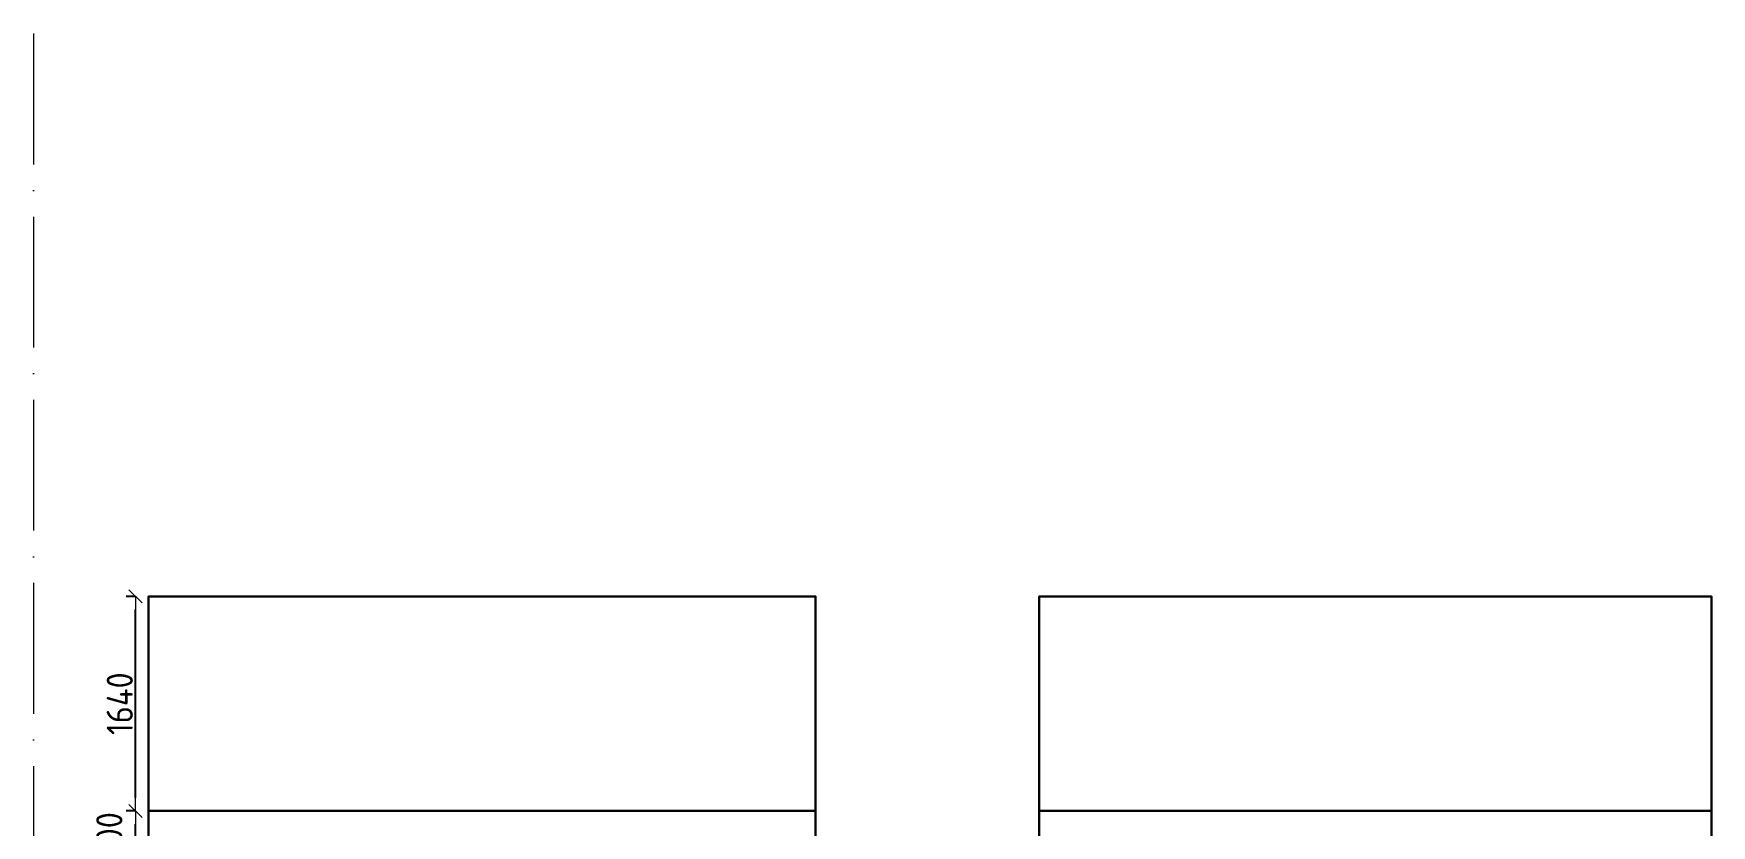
# Model space of a CAD drawing. Header units: millimetres. Extents: x 209 to 1046824, y -248937 to 510758.
# Drawn here: x 166231 to 179061, y 104669 to 110724 of the extents above; entities that cross this region are included whole.
import ezdxf

# ---------------------------------------------------------------- set-up
doc = ezdxf.new("R2010")
doc.units = ezdxf.units.MM
doc.linetypes.add('50_200_ШТРИХ_1Т_ш5_п1_п1_', pattern=[1400, 1000, -200, 0, -200])
doc.layers.add('Оси-3', color=7, linetype='50_200_ШТРИХ_1Т_ш5_п1_п1_', lineweight=9, true_color=0xaaaaaa)
doc.layers.add('Основные линии', color=7, linetype='Continuous', lineweight=30)
doc.layers.add('Размеры', color=7, linetype='Continuous', lineweight=15)
doc.styles.add('СПДС', font='isocpeur.ttf', dxfattribs={"width": 0.9})
doc.dimstyles.new('Размера А3', dxfattribs={"dimtxt": 200, "dimasz": 100, "dimexe": 70, "dimexo": 100, "dimgap": 20, "dimtad": 1, "dimdec": 0, "dimrnd": 10, "dimzin": 0, "dimdsep": 46, "dimtxsty": 'СПДС', "dimblk": 'ARROWHEAD_6', "dimcen": 1, "dimclrd": 256, "dimclre": 256, "dimclrt": 256, "dimazin": 0, "dimtfac": 1, "dimtdec": 0, "dimtmove": 2, "dimatfit": 3, "dimfxl": 1, "dimtolj": 1, "dimtzin": 0, "dimarcsym": 0})

# ---------------------------------------------------------------- blocks, each defined once
blk = doc.blocks.new('ARROWHEAD_6')
at = {"color": 0, "linetype": 'Continuous'}
for p, q in [((0, 0), (-1, 0)), ((-0.5, -0.5), (0.5, 0.5))]:
    blk.add_line(p, q, dxfattribs=at)
blk = doc.blocks.new('*D422')
at = {"layer": 'Defpoints', "color": 0, "lineweight": 30, "transparency": 16777216}
for p in [(167010, 104780), (167111, 104780), (167111, 104380)]:
    blk.add_point(p, dxfattribs=at)
at = {"layer": 'Размеры', "lineweight": -2, "transparency": 16777216}
for p, q in [((167011, 104780), (166940, 104780)), ((167010, 104480), (167010, 104680)), ((167011, 104380), (166940, 104380))]:
    blk.add_line(p, q, dxfattribs=at)
at = {"layer": 'Размеры', "lineweight": -2, "transparency": 16777216, "xscale": 100, "yscale": 100, "zscale": 100}
for p, rotation in [((167010, 104780), 90), ((167010, 104380), 270)]:
    blk.add_blockref('ARROWHEAD_6', p, dxfattribs=dict(at, rotation=rotation))
at = {"layer": 'Размеры', "lineweight": 15, "transparency": 16777216, "insert": (166810, 104580), "char_height": 200, "attachment_point": 5, "rotation": 90, "style": 'СПДС'}
blk.add_mtext('\\A1;400', dxfattribs=at)
blk = doc.blocks.new('*D423')
at = {"layer": 'Defpoints', "color": 0, "lineweight": 30, "transparency": 16777216}
for p in [(167010, 106420), (167111, 106420), (167111, 104780)]:
    blk.add_point(p, dxfattribs=at)
at = {"layer": 'Размеры', "lineweight": -2, "transparency": 16777216}
for p, q in [((167011, 106420), (166940, 106420)), ((167010, 104880), (167010, 106320)), ((167011, 104780), (166940, 104780))]:
    blk.add_line(p, q, dxfattribs=at)
at = {"layer": 'Размеры', "lineweight": -2, "transparency": 16777216, "xscale": 100, "yscale": 100, "zscale": 100}
for p, rotation in [((167010, 106420), 90), ((167010, 104780), 270)]:
    blk.add_blockref('ARROWHEAD_6', p, dxfattribs=dict(at, rotation=rotation))
at = {"layer": 'Размеры', "lineweight": 15, "transparency": 16777216, "insert": (166890, 105600), "char_height": 200, "attachment_point": 5, "rotation": 90, "style": 'СПДС'}
blk.add_mtext('\\A1;1640', dxfattribs=at)

msp = doc.modelspace()

# ---------------------------------------------------------------- linework, layer by layer
at = {"layer": 'Оси-3'}
msp.add_line((166230.7, 110723.7), (166230.7, 94569.1), dxfattribs=at)
at = {"layer": 'Основные линии'}
for points in [[(167110.7, 104779.9), (172210.7, 104779.9), (172210.7, 106419.9), (167110.7, 106419.9)], [(179060.7, 104779.9), (173920.7, 104779.9), (173920.7, 106419.9), (179060.7, 106419.9)]]:
    msp.add_lwpolyline(points, close=True, dxfattribs=at)
for points in [[(171985.7, 104379.9), (172210.7, 104379.9), (172210.7, 104779.9), (167110.7, 104779.9), (167110.7, 104379.9), (167734.7, 104379.9)], [(174380.7, 104379.9), (173920.7, 104379.9), (173920.7, 104779.9), (179060.7, 104779.9), (179060.7, 104379.9), (178730.7, 104379.9)]]:
    msp.add_lwpolyline(points, dxfattribs=at)

# ---------------------------------------------------------------- dimensions: what is measured, and where the dimension line sits
at = {"layer": 'Размеры', "lineweight": 15}
for base, p1, p2, picture, middle in [((167009.9, 106419.9), (167110.7, 104779.9), (167110.7, 106419.9), '*D423', (166889.9, 105599.9)), ((167009.9, 104779.9), (167110.7, 104379.9), (167110.7, 104779.9), '*D422', (166809.9, 104579.9))]:
    dim = msp.add_linear_dim(base=base, p1=p1, p2=p2, angle=90, dimstyle='Размера А3', dxfattribs=at)
    dim.commit()
    dim.dimension.update_dxf_attribs({"geometry": picture, "text_midpoint": middle})

doc.saveas('drawing.dxf')
